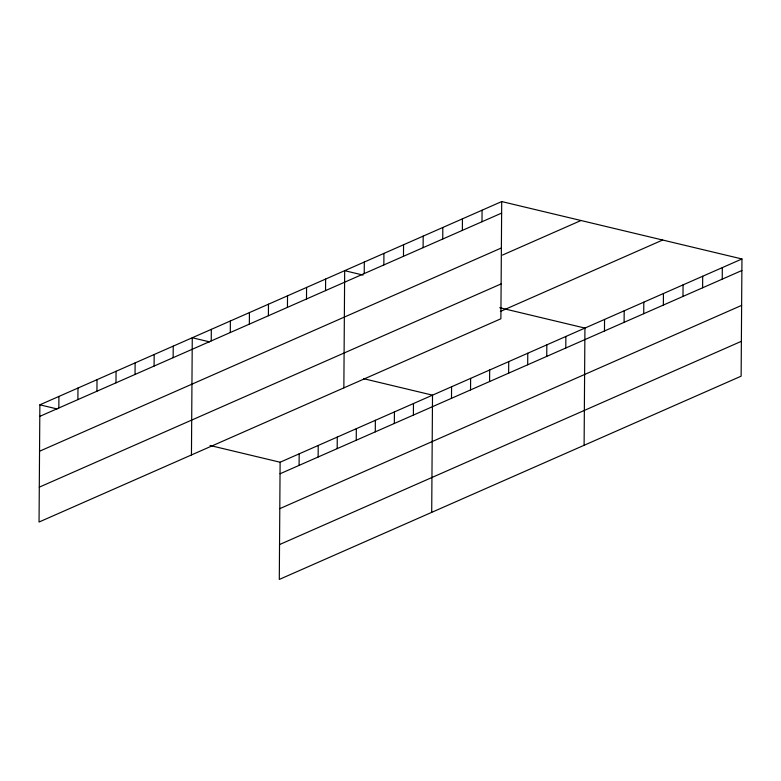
<?xml version="1.0" encoding="UTF-8"?>
<svg xmlns="http://www.w3.org/2000/svg" width="781" height="781" viewBox="0 0 781 781"><rect width="100%" height="100%" fill="white"/><g stroke="black" fill="none" stroke-linecap="round" stroke-linejoin="round"><path stroke-width="1.17" d="M501.705 201.566L39.87 404.822L39.05 522.03L500.885 318.765L501.705 201.566L741.95 258.97L741.13 376.178L279.295 579.434L280.115 462.235L741.95 258.97M58.839 407.985L58.917 396.445M77.885 399.599L77.973 388.059M96.942 391.213L97.02 379.673M115.988 382.827L116.066 371.287M135.045 374.441L135.123 362.901M154.091 366.064L154.169 354.515M173.138 357.678L173.226 346.129M191.452 454.952L192.272 337.753L209.513 341.863M211.241 340.906L211.319 329.367M230.297 332.521L230.375 320.981M249.344 324.135L249.422 312.595M268.391 315.749L268.479 304.209M287.447 307.372L287.525 295.823M299.084 465.388L299.172 453.849M306.494 298.986L306.572 287.437M318.14 457.002L318.218 445.463M325.55 290.6L325.628 279.061M337.187 448.616L337.265 437.077M343.855 387.874L344.675 270.675L363.058 275.068M356.243 440.23L356.321 428.691M364.229 273.575L364.307 262.035M375.29 431.854L375.368 420.305M383.852 264.935L383.93 253.395M394.337 423.468L394.425 411.919M403.484 256.295L403.562 244.756M413.393 415.082L413.471 403.543M423.107 247.655L423.185 236.116M431.708 512.356L432.518 395.157L363.585 378.678M442.739 239.025L442.817 227.476M451.496 398.31L451.574 386.771M462.362 230.385L462.45 218.836M470.543 389.924L470.621 378.385M481.994 221.745L482.072 210.206M489.589 381.538L489.677 369.999M508.646 373.162L508.724 361.613M527.692 364.776L527.771 353.227M546.749 356.39L546.827 344.851M565.795 348.004L565.874 336.465M584.11 445.287L584.93 328.079L499.723 307.724M604.474 330.978L604.553 319.439M624.107 322.338L624.185 310.799M643.729 313.698L643.808 302.159M663.362 305.068L663.44 293.519M682.985 296.429L683.063 284.88M702.617 287.789L702.695 276.249M722.24 279.149L722.318 267.61M39.792 416.371L501.617 213.106M39.548 451.233L501.373 247.977M502.476 255.065L580.986 220.506M39.294 487.159L501.129 283.903M500.357 311.463L662.669 240.021M280.037 473.774L741.872 270.509M279.793 508.646L741.628 305.381M279.539 544.572L741.374 341.307M39.87 404.822L57.101 408.941M210.03 445.482L280.115 462.235"/></g></svg>
